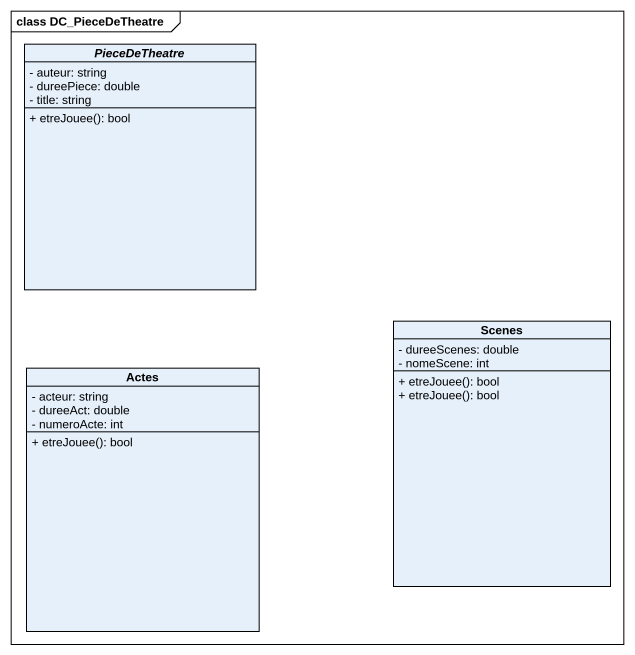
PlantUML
@startuml
mainframe class DC_PieceDeTheatre
hide circle
hide empty members
skinparam classAttributeIconSize 0
abstract class PieceDeTheatre {
  - auteur: string
  - dureePiece: double
  - title: string
  + etreJouee(): bool
}
class Scenes {
  - dureeScenes: double
  - nomeScene: int
  + etreJouee(): bool
  + etreJouee(): bool
}
class Actes {
  - acteur: string
  - dureeAct: double
  - numeroActe: int
  + etreJouee(): bool
}
@enduml
